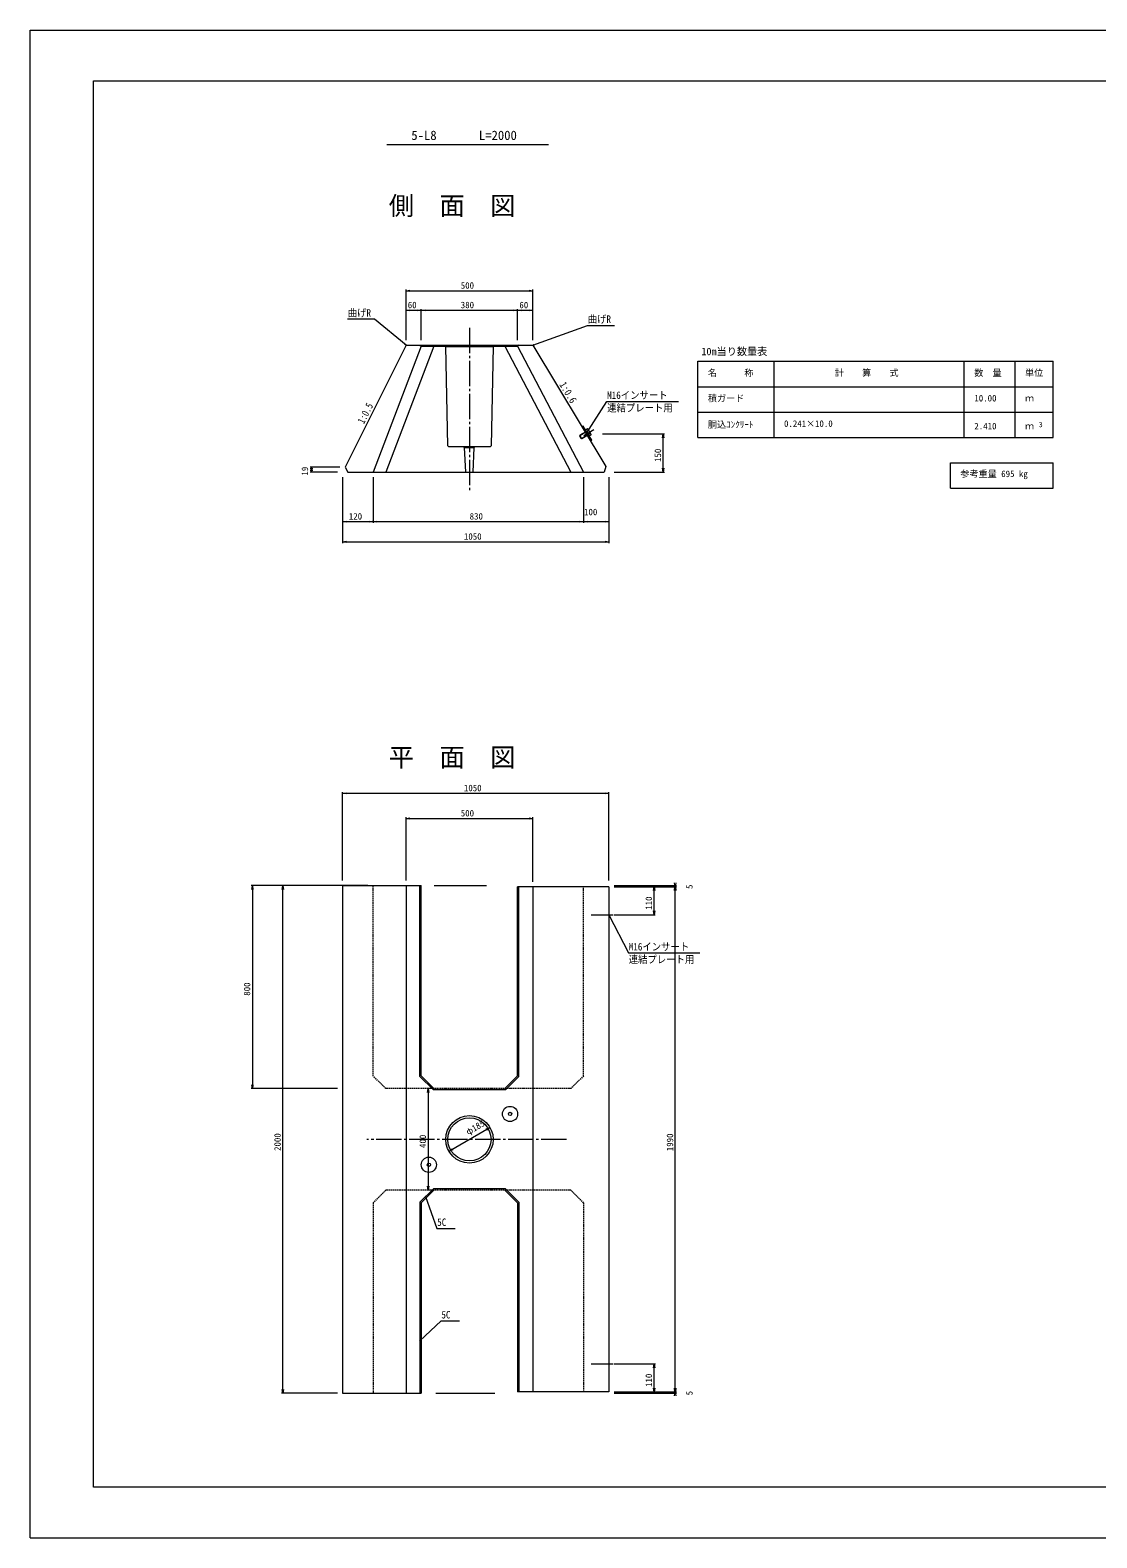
# Model space of a CAD drawing. Units: millimetres on the paper, with parts at other scales. Extents: x 0 to 841, y 2 to 596.
# Drawn here: x 0 to 421, y 2 to 596 of the extents above; entities that cross this region are included whole.
import ezdxf
from ezdxf.enums import TextEntityAlignment as Align

# ---------------------------------------------------------------- set-up
doc = ezdxf.new("R2010")
doc.units = ezdxf.units.MM
doc.linetypes.add('USER1', pattern=[13, 10, -1, 1, -1])
doc.linetypes.add('USER2', pattern=[0.75, 0.5, -0.25])
for name, color, linetype, lineweight in [('0_2', 7, 'Continuous', 18), ('D-MTR-FRAM（材料表図枠）', 2, 'Continuous', 18), ('D-STR-DIM（寸法）', 7, 'Continuous', 18), ('D-STR-HTXT（旗揚げ）', 7, 'Continuous', 18), ('D-STR-STRn（構造物）', 7, 'USER1', 18), ('D-STR（構造物外形線）', 1, 'Continuous', 18), ('D-TTL(外枠）', 2, 'Continuous', 18), ('DEFPOINTS_3', 8, 'Continuous', 18), ('用紙-作図レイヤ', 5, 'Continuous', 18)]:
    doc.layers.add(name, color=color, linetype=linetype, lineweight=lineweight)
for name, color, linetype in [('D-MTR-TXT(文字列）', 7, 'Continuous'), ('D-MTR（材料表タイトル）', 7, 'Continuous'), ('D-STR-TXT（文字）', 7, 'Continuous'), ('D-TTL-TXT（文字）', 7, 'Continuous')]:
    doc.layers.add(name, color=color, linetype=linetype)
doc.styles.add('ＭＳ ゴシック', font='')
doc.styles.get('ＭＳ ゴシック').set_extended_font_data('MS Gothic')

msp = doc.modelspace()

# ---------------------------------------------------------------- linework, layer by layer
at = {"layer": '0_2'}
for p, q in [((148.435, 492.88), (149.935, 493.13)), ((196.935, 493.13), (198.435, 492.88)), ((149.935, 492.63), (148.435, 492.88)), ((148.435, 492.88), (148.635, 492.88)), ((198.435, 492.88), (196.935, 492.63)), ((198.435, 492.88), (198.235, 492.88)), ((148.435, 485.195), (149.935, 485.445)), ((149.935, 484.945), (148.435, 485.195)), ((148.435, 485.195), (148.635, 485.195)), ((152.935, 485.445), (154.435, 485.195)), ((154.435, 485.195), (152.935, 484.945)), ((154.435, 485.195), (154.235, 485.195)), ((154.435, 485.195), (155.935, 485.445)), ((155.935, 484.945), (154.435, 485.195)), ((154.435, 485.195), (154.635, 485.195)), ((190.935, 485.445), (192.435, 485.195)), ((192.435, 485.195), (190.935, 484.945)), ((192.435, 485.195), (192.235, 485.195)), ((192.435, 485.195), (193.935, 485.445)), ((193.935, 484.945), (192.435, 485.195)), ((192.435, 485.195), (192.635, 485.195)), ((196.935, 485.445), (198.435, 485.195)), ((198.435, 485.195), (196.935, 484.945)), ((198.435, 485.195), (198.235, 485.195)), ((148.435, 471.491), (147.98, 471.699)), ((148.435, 471.491), (148.05, 471.81)), ((148.435, 471.491), (148.145, 471.899)), ((198.435, 471.491), (198.845, 471.777)), ((198.435, 471.491), (198.905, 471.661)), ((198.435, 471.491), (198.933, 471.533)), ((219.435, 436.491), (219.585, 436.968)), ((219.435, 436.491), (219.704, 436.913)), ((219.435, 436.491), (219.804, 436.829)), ((249.553, 434.991), (249.803, 436.491)), ((249.803, 436.491), (250.053, 434.991)), ((249.803, 436.491), (249.803, 436.291)), ((110.929, 421.891), (111.179, 423.391)), ((111.179, 421.491), (110.929, 422.991)), ((111.179, 423.391), (111.429, 421.891)), ((111.179, 423.391), (111.179, 423.191)), ((111.429, 422.991), (111.179, 421.491)), ((249.803, 421.491), (249.553, 422.991)), ((250.053, 422.991), (249.803, 421.491)), ((111.179, 421.491), (111.179, 421.691)), ((249.803, 421.491), (249.803, 421.691)), ((123.435, 401.932), (124.935, 402.182)), ((124.935, 401.682), (123.435, 401.932)), ((123.435, 401.932), (123.635, 401.932)), ((133.935, 402.182), (135.435, 401.932)), ((135.435, 401.932), (133.935, 401.682)), ((135.435, 401.932), (135.235, 401.932)), ((135.435, 401.932), (136.935, 402.182)), ((136.935, 401.682), (135.435, 401.932)), ((135.435, 401.932), (135.635, 401.932)), ((216.935, 402.182), (218.435, 401.932)), ((218.435, 401.932), (216.935, 401.682)), ((218.435, 401.932), (218.235, 401.932)), ((218.435, 401.932), (219.935, 402.182)), ((219.935, 401.682), (218.435, 401.932)), ((218.435, 401.932), (218.635, 401.932)), ((226.935, 402.182), (228.435, 401.932)), ((228.435, 401.932), (226.935, 401.682)), ((228.435, 401.932), (228.235, 401.932)), ((123.435, 393.99), (124.935, 394.24)), ((124.935, 393.74), (123.435, 393.99)), ((123.435, 393.99), (123.635, 393.99)), ((226.935, 394.24), (228.435, 393.99)), ((228.435, 393.99), (226.935, 393.74)), ((228.435, 393.99), (228.235, 393.99)), ((123.435, 294.901), (124.935, 295.151)), ((124.935, 294.651), (123.435, 294.901)), ((123.435, 294.901), (123.635, 294.901)), ((226.935, 295.151), (228.435, 294.901)), ((228.435, 294.901), (226.935, 294.651)), ((228.435, 294.901), (228.235, 294.901)), ((148.435, 284.968), (149.935, 285.218)), ((196.935, 285.218), (198.435, 284.968)), ((149.935, 284.718), (148.435, 284.968)), ((148.435, 284.968), (148.635, 284.968)), ((198.435, 284.968), (196.935, 284.718)), ((198.435, 284.968), (198.235, 284.968)), ((87.61, 257.069), (87.86, 258.569)), ((87.86, 258.569), (88.11, 257.069)), ((87.86, 258.569), (87.86, 258.369)), ((99.632, 257.069), (99.882, 258.569)), ((99.882, 258.569), (100.132, 257.069)), ((99.882, 258.569), (99.882, 258.369)), ((245.956, 256.569), (246.206, 258.069)), ((246.206, 258.069), (246.456, 256.569)), ((246.206, 258.069), (246.206, 257.869)), ((254.569, 258.069), (254.319, 259.569)), ((254.319, 257.069), (254.569, 258.569)), ((254.319, 256.569), (254.569, 258.069)), ((254.819, 259.569), (254.569, 258.069)), ((254.569, 258.569), (254.819, 257.069)), ((254.569, 258.569), (254.569, 258.369)), ((254.569, 258.069), (254.569, 258.269)), ((254.569, 258.069), (254.819, 256.569)), ((254.569, 258.069), (254.569, 257.869)), ((246.206, 247.069), (245.956, 248.569)), ((246.456, 248.569), (246.206, 247.069)), ((246.206, 247.069), (246.206, 247.269)), ((87.86, 178.569), (87.61, 180.069)), ((88.11, 180.069), (87.86, 178.569)), ((87.86, 178.569), (87.86, 178.769)), ((156.862, 177.069), (157.112, 178.569)), ((157.112, 178.569), (157.362, 177.069)), ((157.112, 178.569), (157.112, 178.369)), ((180.006, 162.685), (181.428, 163.224)), ((181.428, 163.224), (180.258, 162.253)), ((181.428, 163.224), (181.255, 163.124)), ((165.442, 153.913), (166.612, 154.884)), ((166.864, 154.452), (165.442, 153.913)), ((165.442, 153.913), (165.615, 154.014)), ((157.112, 138.569), (156.862, 140.069)), ((157.362, 140.069), (157.112, 138.569)), ((157.112, 138.569), (157.112, 138.769)), ((156.161, 136.002), (156.329, 135.531)), ((156.161, 136.002), (156.445, 135.59)), ((156.161, 136.002), (156.201, 135.503)), ((153.935, 79.224), (154.199, 79.648)), ((153.935, 79.224), (154.3, 79.566)), ((153.935, 79.224), (154.376, 79.46)), ((245.985, 68.569), (246.235, 70.069)), ((246.235, 70.069), (246.485, 68.569)), ((246.235, 70.069), (246.235, 69.869)), ((99.882, 58.569), (99.632, 60.069)), ((100.132, 60.069), (99.882, 58.569)), ((246.235, 59.069), (245.985, 60.569)), ((246.485, 60.569), (246.235, 59.069)), ((254.569, 59.069), (254.319, 60.569)), ((254.569, 58.569), (254.319, 60.069)), ((254.819, 60.569), (254.569, 59.069)), ((254.819, 60.069), (254.569, 58.569)), ((99.882, 58.569), (99.882, 58.769)), ((246.235, 59.069), (246.235, 59.269)), ((254.319, 57.569), (254.569, 59.069)), ((254.569, 59.069), (254.569, 59.269)), ((254.569, 59.069), (254.819, 57.569)), ((254.569, 59.069), (254.569, 58.869)), ((254.569, 58.569), (254.569, 58.769))]:
    msp.add_line(p, q, dxfattribs=at)
at = {"layer": 'D-MTR-FRAM（材料表図枠）'}
for p, q in [((263.517, 465.106), (403.517, 465.106)), ((263.517, 435.106), (263.517, 465.106)), ((293.517, 435.106), (293.517, 465.106)), ((368.517, 435.106), (368.517, 465.106)), ((388.517, 435.106), (388.517, 465.106)), ((388.517, 435.106), (388.517, 465.106)), ((403.517, 435.106), (403.517, 465.106)), ((263.517, 455.106), (403.517, 455.106)), ((263.517, 445.106), (403.517, 445.106)), ((263.517, 435.106), (403.517, 435.106)), ((363.069, 415.106), (363.069, 425.106)), ((363.069, 425.106), (403.517, 425.106)), ((403.517, 415.106), (403.517, 425.106)), ((363.069, 415.106), (403.517, 415.106))]:
    msp.add_line(p, q, dxfattribs=at)
at = {"layer": 'D-STR-DIM（寸法）'}
for p, q in [((148.435, 473.491), (148.435, 493.38)), ((198.435, 473.491), (198.435, 493.38)), ((148.635, 492.88), (198.235, 492.88)), ((148.435, 473.491), (148.435, 485.695)), ((148.635, 485.195), (154.235, 485.195)), ((154.435, 473.491), (154.435, 485.695)), ((154.435, 473.491), (154.435, 485.695)), ((154.635, 485.195), (192.235, 485.195)), ((192.435, 473.491), (192.435, 485.695)), ((192.435, 473.491), (192.435, 485.695)), ((192.635, 485.195), (198.235, 485.195)), ((198.435, 473.491), (198.435, 485.695)), ((225.919, 436.491), (250.303, 436.491)), ((249.803, 421.691), (249.803, 436.291)), ((122.385, 423.391), (110.679, 423.391)), ((111.179, 421.691), (111.179, 423.191)), ((121.435, 421.491), (110.679, 421.491)), ((123.435, 419.491), (123.435, 401.432)), ((123.435, 419.491), (123.435, 393.49)), ((135.435, 419.491), (135.435, 401.432)), ((135.435, 419.491), (135.435, 401.432)), ((218.435, 419.491), (218.435, 401.432)), ((218.435, 419.491), (218.435, 401.432)), ((228.435, 419.491), (228.435, 401.432)), ((228.435, 419.491), (228.435, 393.49)), ((230.419, 421.491), (250.303, 421.491)), ((123.635, 401.932), (135.235, 401.932)), ((135.635, 401.932), (218.235, 401.932)), ((218.635, 401.932), (228.235, 401.932)), ((123.635, 393.99), (228.235, 393.99)), ((123.435, 260.569), (123.435, 295.401)), ((123.635, 294.901), (228.235, 294.901)), ((228.435, 260.569), (228.435, 295.401)), ((148.435, 260.569), (148.435, 285.468)), ((198.435, 260.069), (198.435, 285.468)), ((148.635, 284.968), (198.235, 284.968)), ((133.435, 258.569), (87.36, 258.569)), ((87.86, 258.369), (87.86, 178.769)), ((121.435, 258.569), (99.382, 258.569)), ((99.882, 58.769), (99.882, 258.369)), ((230.435, 258.569), (255.069, 258.569)), ((230.435, 258.069), (255.069, 258.069)), ((230.435, 258.069), (255.069, 258.069)), ((230.435, 258.069), (246.706, 258.069)), ((246.206, 247.269), (246.206, 257.869)), ((254.569, 258.269), (254.569, 258.369)), ((254.569, 59.269), (254.569, 257.869)), ((230.435, 247.069), (246.706, 247.069)), ((121.435, 178.569), (87.36, 178.569)), ((165.615, 154.014), (181.255, 163.124)), ((230.435, 70.069), (246.735, 70.069)), ((246.235, 59.269), (246.235, 69.869)), ((121.435, 58.569), (99.382, 58.569)), ((230.435, 59.069), (255.069, 59.069)), ((230.435, 59.069), (255.069, 59.069)), ((230.435, 58.569), (255.069, 58.569)), ((234.435, 59.069), (246.735, 59.069)), ((254.569, 58.769), (254.569, 58.869))]:
    msp.add_line(p, q, dxfattribs=at)
at = {"layer": 'D-STR-HTXT（旗揚げ）'}
msp.add_line((140.82, 550.572), (204.604, 550.572), dxfattribs=at)
at = {"layer": 'D-STR-STRn（構造物）'}
for p, q in [((173.435, 478.297), (173.435, 413.854)), ((211.693, 158.569), (132.946, 158.569))]:
    msp.add_line(p, q, dxfattribs=at)
at = {"layer": 'D-STR（構造物外形線）'}
for p, q in [((148.435, 471.491), (124.385, 423.391)), ((154.435, 471.041), (135.435, 421.491)), ((159.435, 471.041), (140.435, 421.491)), ((148.435, 471.491), (198.435, 471.491)), ((153.935, 471.491), (154.435, 471.041)), ((154.435, 471.041), (192.435, 471.041)), ((159.228, 471.491), (159.435, 471.041)), ((163.935, 470.891), (163.435, 471.491)), ((163.935, 470.891), (182.935, 470.891)), ((164.929, 431.791), (164.085, 470.891)), ((182.785, 470.891), (181.942, 431.791)), ((183.435, 471.491), (182.935, 470.891)), ((187.642, 471.491), (187.435, 471.041)), ((187.435, 471.041), (213.435, 421.491)), ((192.935, 471.491), (192.435, 471.041)), ((192.435, 471.041), (218.435, 421.491)), ((198.435, 471.491), (227.168, 423.602)), ((218.277, 439.587), (217.763, 439.278)), ((221.622, 434.013), (218.277, 439.587)), ((218.465, 435.909), (222.441, 438.295)), ((221.622, 434.013), (221.107, 433.704)), ((165.235, 431.491), (164.929, 431.791)), ((165.235, 431.491), (181.635, 431.491)), ((171.535, 431.191), (171.235, 431.491)), ((172.01, 421.491), (171.535, 431.191)), ((171.535, 431.191), (175.335, 431.191)), ((174.86, 421.491), (175.335, 431.191)), ((175.335, 431.191), (175.635, 431.491)), ((181.635, 431.491), (181.942, 431.791)), ((124.385, 423.391), (125.559, 421.491)), ((227.168, 423.602), (226.535, 421.491)), ((125.559, 421.491), (226.535, 421.491)), ((172.01, 421.491), (174.86, 421.491)), ((123.435, 258.569), (123.435, 58.569)), ((123.435, 258.569), (154.435, 258.569)), ((148.435, 258.569), (148.435, 109.569)), ((153.935, 183.362), (153.935, 258.569)), ((154.435, 183.569), (154.435, 258.569)), ((192.435, 183.569), (192.435, 258.069)), ((228.435, 258.069), (192.435, 258.069)), ((192.935, 183.362), (192.935, 258.069)), ((198.435, 258.069), (198.435, 59.069)), ((228.435, 258.069), (228.435, 59.069)), ((159.228, 178.069), (153.935, 183.362)), ((159.435, 178.569), (154.435, 183.569)), ((192.435, 183.569), (187.435, 178.569)), ((192.935, 183.362), (187.642, 178.069)), ((187.642, 178.069), (159.228, 178.069)), ((159.228, 139.069), (153.935, 133.776)), ((159.435, 138.569), (154.435, 133.569)), ((187.642, 139.069), (159.228, 139.069)), ((192.435, 133.569), (187.435, 138.569)), ((192.935, 133.776), (187.642, 139.069)), ((153.935, 133.776), (153.935, 58.569)), ((154.435, 133.569), (154.435, 58.569)), ((192.435, 133.569), (192.435, 59.069)), ((192.935, 133.776), (192.935, 59.069)), ((148.435, 109.569), (148.435, 58.569)), ((123.435, 58.569), (154.435, 58.569)), ((228.435, 59.069), (192.435, 59.069))]:
    msp.add_line(p, q, dxfattribs=at)
at = {"layer": 'D-STR（構造物外形線）', "color": 7, "linetype": 'USER2'}
for p, q in [((135.435, 183.569), (135.435, 258.569)), ((218.435, 183.569), (218.435, 258.069)), ((140.435, 178.569), (135.435, 183.569)), ((213.435, 178.569), (140.435, 178.569)), ((218.435, 183.569), (213.435, 178.569)), ((140.435, 138.569), (135.435, 133.569)), ((213.435, 138.569), (140.435, 138.569)), ((218.435, 133.569), (213.435, 138.569)), ((135.435, 133.569), (135.435, 58.569)), ((218.435, 133.569), (218.435, 59.069))]:
    msp.add_line(p, q, dxfattribs=at)
at = {"layer": 'D-STR（構造物外形線）', "color": 4}
for p, q in [((159.518, 258.569), (180.104, 258.569)), ((160.21, 58.569), (183.469, 58.569))]:
    msp.add_line(p, q, dxfattribs=at)
at = {"layer": 'D-STR（構造物外形線）', "color": 5}
for p, q in [((221.441, 247.069), (230.12, 247.069)), ((221.441, 70.069), (230.132, 70.069))]:
    msp.add_line(p, q, dxfattribs=at)
at = {"layer": 'D-STR（構造物外形線）', "color": 7}
for p, q in [((158.864, 178.569), (156.612, 178.569)), ((157.112, 178.369), (157.112, 138.769)), ((158.864, 138.569), (156.612, 138.569))]:
    msp.add_line(p, q, dxfattribs=at)
at = {"layer": 'D-STR（構造物外形線）'}
for centre, radius in [((173.435, 158.569), 9.35), ((173.435, 158.569), 8.5), ((189.435, 168.569), 3), ((189.435, 168.569), 0.65), ((157.435, 148.569), 3), ((157.435, 148.569), 0.65)]:
    msp.add_circle(centre, radius, dxfattribs=at)
at = {"layer": 'D-TTL(外枠）'}
for p, q in [((25.262, 575.572), (820.262, 575.572)), ((25.262, 21.572), (25.262, 575.572)), ((820.262, 21.572), (25.262, 21.572))]:
    msp.add_line(p, q, dxfattribs=at)
at = {"layer": 'DEFPOINTS_3'}
for p, q in [((0.262, 1.572), (0.262, 595.572)), ((0.262, 595.572), (841.262, 595.572)), ((0.262, 1.572), (840.262, 1.572))]:
    msp.add_line(p, q, dxfattribs=at)
at = {"layer": '用紙-作図レイヤ', "color": 7}
for p, q in [((136.061, 481.722), (125.361, 481.722)), ((148.435, 471.491), (136.061, 481.722)), ((198.435, 471.491), (219.949, 479.261)), ((219.949, 479.261), (230.649, 479.261)), ((219.435, 436.491), (227.599, 449.306)), ((227.599, 449.306), (255.799, 449.306)), ((228.435, 247.069), (236.111, 232.005)), ((236.111, 232.005), (264.311, 232.005)), ((156.161, 136.002), (160.625, 123.482)), ((160.625, 123.482), (167.825, 123.482)), ((153.935, 79.224), (162.265, 87.023)), ((162.265, 87.023), (169.465, 87.023))]:
    msp.add_line(p, q, dxfattribs=at)
at = {"layer": '用紙-作図レイヤ'}
for p, q in [((216.966, 435.942), (216.897, 435.668)), ((217.514, 434.639), (216.897, 435.668)), ((219.346, 437.184), (216.911, 435.723)), ((219.538, 437.486), (216.966, 435.942)), ((217.789, 434.57), (216.966, 435.942)), ((217.789, 434.57), (217.514, 434.639)), ((220.004, 436.086), (217.569, 434.625)), ((220.361, 436.114), (217.789, 434.57)), ((220.002, 438.447), (219.237, 437.988)), ((220.662, 435.612), (219.237, 437.988)), ((220.087, 435.949), (219.264, 437.321)), ((219.538, 437.486), (219.346, 437.184)), ((220.359, 437.853), (219.593, 437.394)), ((220.19, 438.343), (220.002, 438.447)), ((220.361, 436.114), (220.004, 436.086)), ((221.424, 436.285), (220.19, 438.343)), ((221.072, 436.665), (220.306, 436.206)), ((221.428, 436.071), (220.662, 435.612)), ((221.428, 436.071), (221.424, 436.285))]:
    msp.add_line(p, q, dxfattribs=at)
for centre, radius, start, end in [((219.746, 437.89), 0.613, 356.57951, 65.348), ((218.841, 436.135), 2.293, 13.3758, 48.55171), ((220.816, 436.108), 0.613, 356.57951, 65.348)]:
    msp.add_arc(centre, radius, start, end, dxfattribs=at)

# ---------------------------------------------------------------- texts
at = {"layer": 'D-MTR-TXT(文字列）', "style": 'ＭＳ ゴシック'}
for s, height, p in [('名\u3000\u3000\u3000称', 2.566, (267.44, 458.509)), ('計\u3000\u3000算\u3000\u3000式', 2.566, (317.448, 458.509)), ('数\u3000量', 2.566, (372.44, 458.509)), ('単位', 2.566, (392.44, 458.509)), ('積ガード', 2.566, (267.44, 448.509)), ('10.00', 2.566, (372.467, 448.509)), ('ｍ', 2.566, (392.44, 448.509)), ('胴込ｺﾝｸﾘｰﾄ', 2.566, (267.44, 438.141)), ('0.241×10.0', 2.566, (297.44, 438.509)), ('2.410', 2.566, (372.467, 437.509)), ('ｍ', 2.566, (392.44, 437.509)), ('3', 2.053, (397.842, 438.513)), ('参考重量 695 kg', 2.566, (366.944, 418.728))]:
    msp.add_text(s, height=height, dxfattribs=at).set_placement(p, align=Align.BOTTOM_LEFT)
at = {"layer": 'D-MTR（材料表タイトル）', "style": 'ＭＳ ゴシック'}
msp.add_text('10m当り数量表', height=2.933, dxfattribs=at).set_placement((264.86, 466.631), align=Align.BOTTOM_LEFT)
at = {"layer": 'D-STR-DIM（寸法）', "style": 'ＭＳ ゴシック'}
for s, p in [('500', (170.015, 492.93)), ('60', (149.125, 485.245)), ('380', (170.015, 485.245)), ('60', (193.125, 485.245)), ('120', (125.891, 401.982)), ('830', (173.515, 401.982)), ('100', (218.618, 403.694)), ('1050', (171.254, 394.04)), ('1050', (171.254, 294.951)), ('500', (170.015, 285.018))]:
    msp.add_text(s, height=2.566, dxfattribs=at).set_placement(p, align=Align.BOTTOM_LEFT)
for s, rotation, p in [('150', 90, (249.753, 425.447)), ('19', 90, (110.604, 420.078)), ('5', 90, (262.144, 257.217)), ('110', 90, (246.156, 249.024)), ('800', 90, (87.81, 215.149)), ('2000', 90, (99.832, 154.003)), ('φ185', 30.218, (173.344, 159.513)), ('1990', 90, (254.519, 153.887)), ('110', 90, (246.185, 61.024)), ('5', 90, (262.144, 57.717))]:
    msp.add_text(s, height=2.566, rotation=rotation, dxfattribs=at).set_placement(p, align=Align.BOTTOM_LEFT)
at = {"layer": 'D-STR-TXT（文字）', "style": 'ＭＳ ゴシック'}
for s, rotation, width, p in [('1:0.6', 300.964, 0.9, (208.031, 455.498)), ('1:0.5', 63.31, 0.85, (132.583, 439.787))]:
    msp.add_text(s, height=2.933, rotation=rotation, dxfattribs=dict(at, width=width)).set_placement(p, align=Align.BOTTOM_LEFT)
at = {"layer": 'D-STR（構造物外形線）', "color": 7, "style": 'ＭＳ ゴシック'}
msp.add_text('400', height=2.566, rotation=90, dxfattribs=at).set_placement((157.062, 155.175), align=Align.BOTTOM_LEFT)
at = {"layer": 'D-TTL-TXT（文字）', "style": 'ＭＳ ゴシック'}
for s, height, p in [('5-L8', 3.666, (150.522, 551.211)), ('L=2000', 3.666, (177.167, 551.211)), ('側\u3000面\u3000図', 7.331, (141.614, 520.529)), ('平\u3000面\u3000図', 7.331, (141.614, 303.239))]:
    msp.add_text(s, height=height, dxfattribs=at).set_placement(p, align=Align.BOTTOM_LEFT)
at = {"layer": '用紙-作図レイヤ', "color": 7, "style": 'ＭＳ ゴシック', "width": 0.9}
for s, p in [('曲げR', (125.461, 481.821)), ('曲げR', (220.051, 479.36)), ('M16インサート', (227.701, 449.404)), ('連結プレート用', (227.701, 444.406)), ('M16インサート', (236.212, 232.102)), ('連結プレート用', (236.212, 227.104)), ('5C', (160.723, 123.582)), ('5C', (162.367, 87.123))]:
    msp.add_text(s, height=2.933, dxfattribs=at).set_placement(p, align=Align.BOTTOM_LEFT)

doc.saveas('drawing.dxf')
